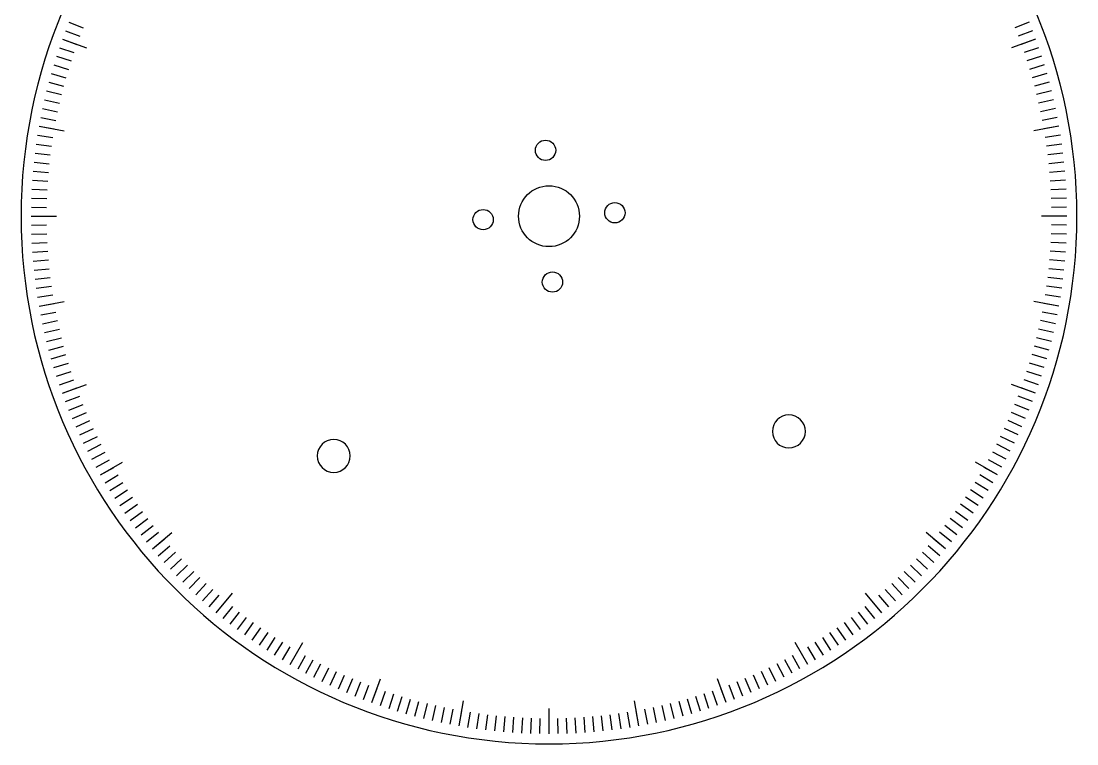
# Model space of a CAD drawing. Extents: x 367 to 1417, y -737 to 16.
# Drawn here: x 772.2 to 980.2, y -736 to -593.6 of the extents above; entities that cross this region are included whole.
import ezdxf

# ---------------------------------------------------------------- set-up
doc = ezdxf.new("R2010")
doc.units = 0
doc.layers.get('0').update_dxf_attribs({"color": 253, "linetype": 'CONTINUOUS'})

msp = doc.modelspace()

# ---------------------------------------------------------------- linework, layer by layer
for p, q in [((781.63, -593.8), (784.41, -594.92)), ((970.77, -593.8), (967.99, -594.92)), ((780.97, -595.46), (783.78, -596.53)), ((971.43, -595.46), (968.62, -596.53)), ((779.76, -598.8), (782.59, -599.78)), ((780.35, -597.12), (783.17, -598.15)), ((780.35, -597.12), (785.05, -598.83)), ((972.05, -597.12), (967.35, -598.83)), ((972.05, -597.12), (969.23, -598.15)), ((972.64, -598.8), (969.81, -599.78)), ((779.19, -600.49), (782.05, -601.42)), ((973.21, -600.49), (970.35, -601.42)), ((778.66, -602.19), (781.53, -603.07)), ((973.74, -602.19), (970.87, -603.07)), ((778.15, -603.89), (781.04, -604.72)), ((974.25, -603.89), (971.36, -604.72)), ((777.23, -607.33), (780.14, -608.06)), ((777.68, -605.61), (780.57, -606.39)), ((974.72, -605.61), (971.83, -606.39)), ((975.17, -607.33), (972.26, -608.06)), ((776.81, -609.06), (779.74, -609.74)), ((975.59, -609.06), (972.66, -609.74)), ((776.43, -610.8), (779.36, -611.43)), ((975.97, -610.8), (973.04, -611.43)), ((776.07, -612.55), (779.02, -613.12)), ((976.33, -612.55), (973.38, -613.12)), ((775.75, -614.3), (778.7, -614.82)), ((775.75, -614.3), (780.67, -615.17)), ((976.65, -614.3), (971.73, -615.17)), ((976.65, -614.3), (973.7, -614.82)), ((775.46, -616.05), (778.42, -616.52)), ((976.94, -616.05), (973.98, -616.52)), ((774.96, -619.58), (777.94, -619.94)), ((775.19, -617.81), (778.16, -618.23)), ((977.21, -617.81), (974.24, -618.23)), ((977.44, -619.58), (974.46, -619.94)), ((774.76, -621.35), (777.74, -621.66)), ((977.64, -621.35), (974.66, -621.66)), ((774.59, -623.12), (777.58, -623.38)), ((977.81, -623.12), (974.82, -623.38)), ((774.45, -624.89), (777.44, -625.1)), ((977.95, -624.89), (974.96, -625.1)), ((774.34, -626.67), (777.34, -626.83)), ((978.06, -626.67), (975.06, -626.83)), ((774.22, -630.23), (777.22, -630.28)), ((774.26, -628.45), (777.26, -628.55)), ((978.14, -628.45), (975.14, -628.55)), ((978.18, -630.23), (975.18, -630.28)), ((774.2, -632.01), (777.2, -632.01)), ((774.2, -632.01), (779.2, -632.01)), ((978.2, -632.01), (973.2, -632.01)), ((978.2, -632.01), (975.2, -632.01)), ((774.22, -633.79), (777.22, -633.74)), ((978.18, -633.79), (975.18, -633.74)), ((774.26, -635.57), (777.26, -635.47)), ((978.14, -635.57), (975.14, -635.47)), ((774.34, -637.35), (777.34, -637.19)), ((978.06, -637.35), (975.06, -637.19)), ((774.45, -639.13), (777.44, -638.92)), ((774.59, -640.9), (777.58, -640.64)), ((977.81, -640.9), (974.82, -640.64)), ((977.95, -639.13), (974.96, -638.92)), ((774.76, -642.67), (777.74, -642.36)), ((977.64, -642.67), (974.66, -642.36)), ((774.96, -644.44), (777.94, -644.08)), ((977.44, -644.44), (974.46, -644.08)), ((775.19, -646.21), (778.16, -645.79)), ((977.21, -646.21), (974.24, -645.79)), ((775.46, -647.97), (778.42, -647.5)), ((775.75, -649.72), (780.67, -648.85)), ((976.65, -649.72), (971.73, -648.85)), ((976.94, -647.97), (973.98, -647.5)), ((775.75, -649.72), (778.7, -649.2)), ((776.07, -651.47), (779.02, -650.9)), ((976.33, -651.47), (973.38, -650.9)), ((976.65, -649.72), (973.7, -649.2)), ((776.43, -653.22), (779.36, -652.59)), ((975.97, -653.22), (973.04, -652.59)), ((776.81, -654.96), (779.74, -654.28)), ((975.59, -654.96), (972.66, -654.28)), ((777.23, -656.69), (780.14, -655.96)), ((975.17, -656.69), (972.26, -655.96)), ((777.68, -658.41), (780.57, -657.63)), ((778.15, -660.13), (781.04, -659.3)), ((974.25, -660.13), (971.36, -659.3)), ((974.72, -658.41), (971.83, -657.63)), ((778.66, -661.83), (781.53, -660.95)), ((973.74, -661.83), (970.87, -660.95)), ((779.19, -663.53), (782.05, -662.6)), ((973.21, -663.53), (970.35, -662.6)), ((779.76, -665.22), (782.59, -664.24)), ((780.35, -666.9), (785.05, -665.19)), ((972.05, -666.9), (967.35, -665.19)), ((972.64, -665.22), (969.81, -664.24)), ((780.35, -666.9), (783.17, -665.87)), ((780.97, -668.56), (783.78, -667.49)), ((971.43, -668.56), (968.62, -667.49)), ((972.05, -666.9), (969.23, -665.87)), ((781.63, -670.22), (784.41, -669.1)), ((970.77, -670.22), (967.99, -669.1)), ((782.31, -671.86), (785.07, -670.69)), ((970.09, -671.86), (967.33, -670.69)), ((783.02, -673.5), (785.76, -672.28)), ((783.76, -675.12), (786.48, -673.85)), ((968.64, -675.12), (965.92, -673.85)), ((969.38, -673.5), (966.64, -672.28)), ((784.52, -676.72), (787.22, -675.41)), ((967.88, -676.72), (965.18, -675.41)), ((785.32, -678.32), (787.99, -676.96)), ((967.08, -678.32), (964.41, -676.96)), ((786.14, -679.9), (788.79, -678.49)), ((786.99, -681.46), (789.61, -680.01)), ((965.41, -681.46), (962.79, -680.01)), ((966.26, -679.9), (963.61, -678.49)), ((787.87, -683.01), (792.2, -680.51)), ((787.87, -683.01), (790.46, -681.51)), ((964.53, -683.01), (960.2, -680.51)), ((964.53, -683.01), (961.94, -681.51)), ((788.77, -684.54), (791.34, -683)), ((963.63, -684.54), (961.06, -683)), ((789.7, -686.06), (792.24, -684.47)), ((790.66, -687.56), (793.17, -685.93)), ((961.74, -687.56), (959.23, -685.93)), ((962.7, -686.06), (960.16, -684.47)), ((791.64, -689.05), (794.13, -687.37)), ((960.76, -689.05), (958.27, -687.37)), ((792.65, -690.51), (795.1, -688.79)), ((793.68, -691.96), (796.11, -690.2)), ((958.72, -691.96), (956.29, -690.2)), ((959.75, -690.51), (957.3, -688.79)), ((794.74, -693.4), (797.14, -691.59)), ((957.66, -693.4), (955.26, -691.59)), ((795.82, -694.81), (798.19, -692.96)), ((796.93, -696.2), (799.26, -694.31)), ((798.06, -697.57), (801.89, -694.36)), ((954.34, -697.57), (950.51, -694.36)), ((955.47, -696.2), (953.14, -694.31)), ((956.58, -694.81), (954.21, -692.96)), ((798.06, -697.57), (800.36, -695.65)), ((954.34, -697.57), (952.04, -695.65)), ((799.22, -698.93), (801.48, -696.96)), ((800.4, -700.26), (802.63, -698.25)), ((952, -700.26), (949.77, -698.25)), ((953.18, -698.93), (950.92, -696.96)), ((801.6, -701.57), (803.8, -699.53)), ((802.83, -702.87), (804.99, -700.78)), ((949.57, -702.87), (947.41, -700.78)), ((950.8, -701.57), (948.6, -699.53)), ((804.08, -704.13), (806.2, -702.01)), ((948.32, -704.13), (946.2, -702.01)), ((805.34, -705.38), (807.43, -703.22)), ((806.64, -706.61), (808.68, -704.41)), ((945.76, -706.61), (943.72, -704.41)), ((947.06, -705.38), (944.97, -703.22)), ((807.95, -707.81), (809.96, -705.58)), ((809.28, -708.99), (811.25, -706.73)), ((810.64, -710.15), (813.85, -706.32)), ((941.76, -710.15), (938.55, -706.32)), ((943.12, -708.99), (941.15, -706.73)), ((944.45, -707.81), (942.44, -705.58)), ((810.64, -710.15), (812.56, -707.85)), ((812.01, -711.28), (813.9, -708.95)), ((940.39, -711.28), (938.5, -708.95)), ((941.76, -710.15), (939.84, -707.85)), ((813.4, -712.39), (815.25, -710.02)), ((814.81, -713.47), (816.62, -711.07)), ((937.59, -713.47), (935.78, -711.07)), ((939, -712.39), (937.15, -710.02)), ((816.25, -714.53), (818.01, -712.1)), ((817.7, -715.56), (819.42, -713.11)), ((934.7, -715.56), (932.98, -713.11)), ((936.15, -714.53), (934.39, -712.1)), ((819.16, -716.57), (820.84, -714.08)), ((820.65, -717.55), (822.28, -715.04)), ((931.75, -717.55), (930.12, -715.04)), ((933.24, -716.57), (931.56, -714.08)), ((822.15, -718.51), (823.74, -715.97)), ((823.67, -719.44), (825.21, -716.87)), ((825.2, -720.34), (827.7, -716.01)), ((927.2, -720.34), (924.7, -716.01)), ((928.73, -719.44), (927.19, -716.87)), ((930.25, -718.51), (928.66, -715.97)), ((825.2, -720.34), (826.7, -717.75)), ((826.75, -721.22), (828.2, -718.6)), ((828.31, -722.07), (829.72, -719.42)), ((924.09, -722.07), (922.68, -719.42)), ((925.65, -721.22), (924.2, -718.6)), ((927.2, -720.34), (925.7, -717.75)), ((829.89, -722.89), (831.25, -720.22)), ((831.49, -723.69), (832.8, -720.99)), ((833.09, -724.45), (834.36, -721.73)), ((919.31, -724.45), (918.04, -721.73)), ((920.91, -723.69), (919.6, -720.99)), ((922.51, -722.89), (921.15, -720.22)), ((834.71, -725.19), (835.93, -722.45)), ((836.35, -725.9), (837.52, -723.14)), ((837.99, -726.58), (839.11, -723.8)), ((841.31, -727.86), (843.02, -723.16)), ((911.09, -727.86), (909.38, -723.16)), ((914.41, -726.58), (913.29, -723.8)), ((916.05, -725.9), (914.88, -723.14)), ((917.69, -725.19), (916.47, -722.45)), ((839.65, -727.24), (840.72, -724.43)), ((841.31, -727.86), (842.34, -725.04)), ((842.99, -728.45), (843.97, -725.62)), ((909.41, -728.45), (908.43, -725.62)), ((911.09, -727.86), (910.06, -725.04)), ((912.75, -727.24), (911.68, -724.43)), ((844.68, -729.02), (845.61, -726.16)), ((846.38, -729.55), (847.26, -726.68)), ((848.08, -730.06), (848.91, -727.17)), ((849.8, -730.53), (850.58, -727.64)), ((858.49, -732.46), (859.36, -727.54)), ((893.91, -732.46), (893.04, -727.54)), ((902.6, -730.53), (901.82, -727.64)), ((904.32, -730.06), (903.49, -727.17)), ((906.02, -729.55), (905.14, -726.68)), ((907.72, -729.02), (906.79, -726.16)), ((851.52, -730.98), (852.25, -728.07)), ((853.25, -731.4), (853.93, -728.47)), ((854.99, -731.78), (855.62, -728.85)), ((856.74, -732.14), (857.31, -729.19)), ((858.49, -732.46), (859.01, -729.51)), ((860.24, -732.75), (860.71, -729.79)), ((862, -733.02), (862.42, -730.05)), ((876.2, -734.01), (876.2, -729.01)), ((890.4, -733.02), (889.98, -730.05)), ((892.16, -732.75), (891.69, -729.79)), ((893.91, -732.46), (893.39, -729.51)), ((895.66, -732.14), (895.09, -729.19)), ((897.41, -731.78), (896.78, -728.85)), ((899.15, -731.4), (898.47, -728.47)), ((900.88, -730.98), (900.15, -728.07)), ((863.77, -733.25), (864.13, -730.27)), ((865.54, -733.45), (865.85, -730.47)), ((867.31, -733.62), (867.57, -730.63)), ((869.08, -733.76), (869.29, -730.77)), ((870.86, -733.87), (871.02, -730.87)), ((872.64, -733.95), (872.74, -730.95)), ((874.42, -733.99), (874.47, -730.99)), ((876.2, -734.01), (876.2, -731.01)), ((877.98, -733.99), (877.93, -730.99)), ((879.76, -733.95), (879.66, -730.95)), ((881.54, -733.87), (881.38, -730.87)), ((883.32, -733.76), (883.11, -730.77)), ((885.09, -733.62), (884.83, -730.63)), ((886.86, -733.45), (886.55, -730.47)), ((888.63, -733.25), (888.27, -730.27))]:
    msp.add_line(p, q)
at = {"color": 38, "extrusion": (-5.76932e-16, -4.16334e-16, -1)}
msp.add_circle((-876.2, -632.01), 104, dxfattribs=at)
at = {"color": 38}
for centre, radius in [((875.52, -619.03), 2), ((876.2, -632.01), 6), ((889.18, -631.33), 2), ((863.22, -632.69), 2), ((876.88, -644.99), 2)]:
    msp.add_circle(centre, radius, dxfattribs=at)
at = {"color": 38, "extrusion": (-4.39927e-15, -4.6764e-15, -1)}
msp.add_circle((-923.46, -674.42), 3.25, dxfattribs=at)
at = {"color": 38, "extrusion": (-4.837e-15, 3.406e-15, -1)}
msp.add_circle((-833.79, -679.27), 3.25, dxfattribs=at)

doc.saveas('drawing.dxf')
